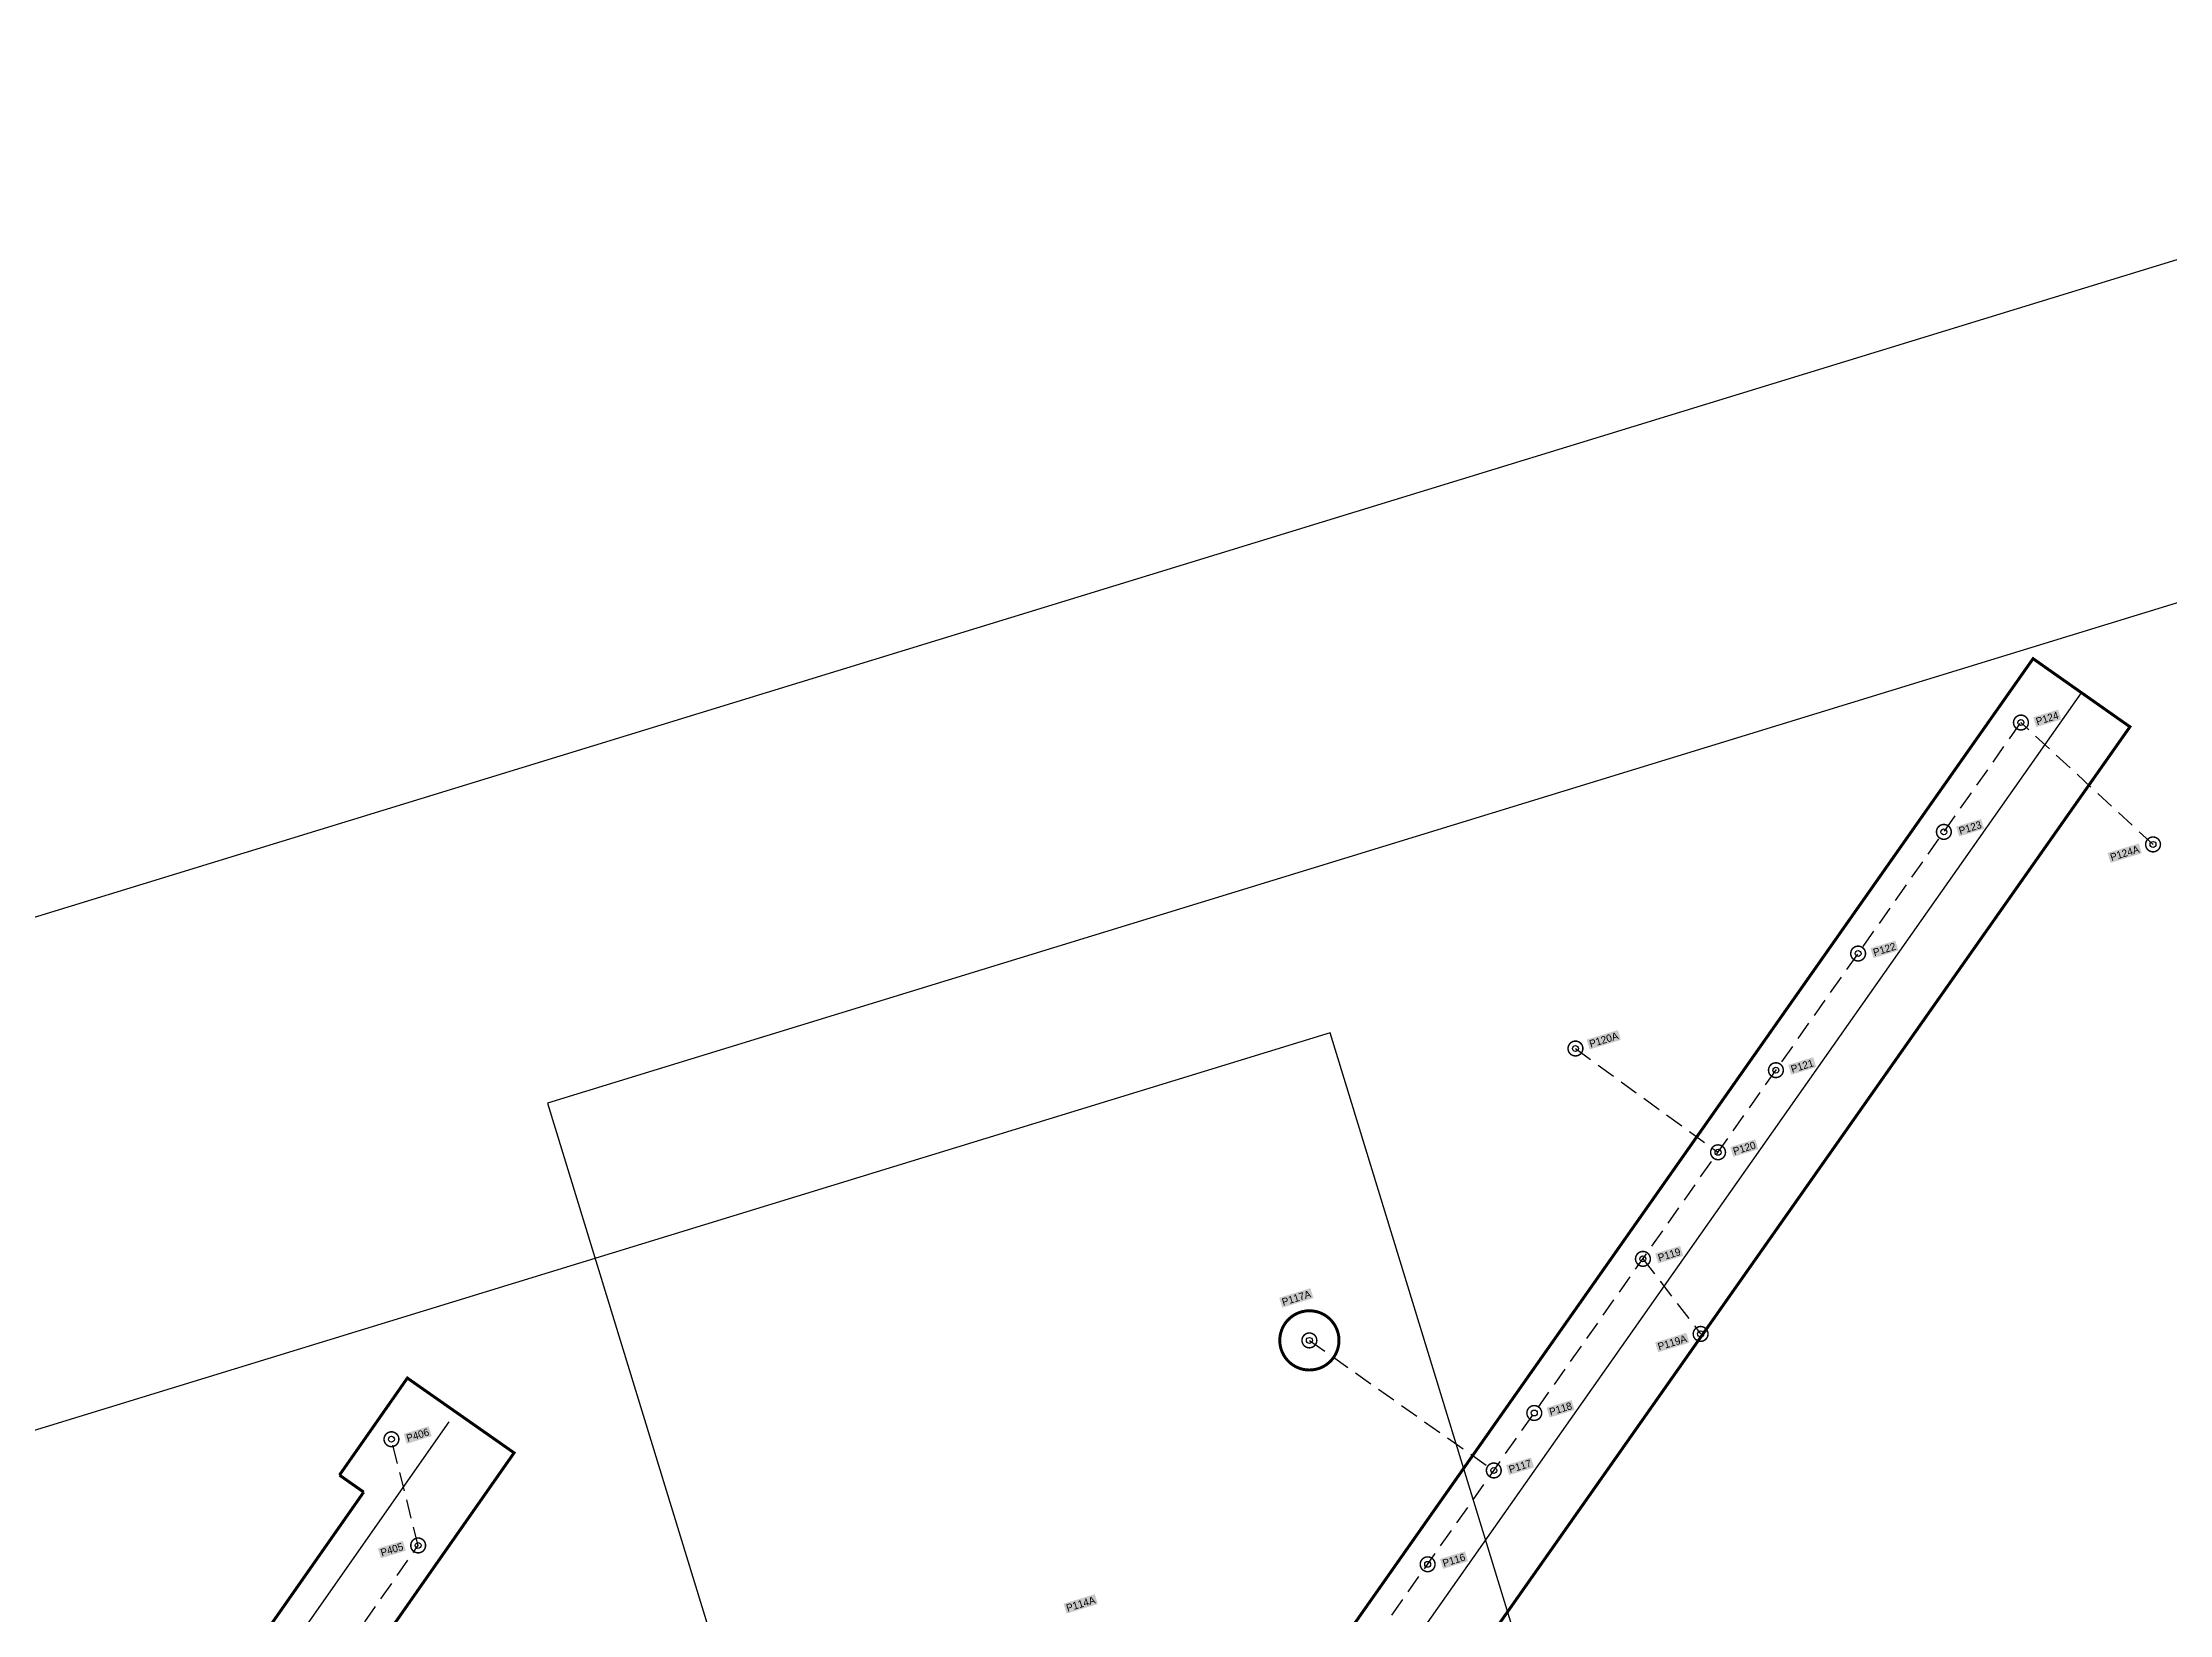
# Model space of a CAD drawing. Extents: x 402166 to 403488, y 4695479 to 4696345.
# Drawn here: x 402838.7 to 403197.9, y 4696079.2 to 4696344.6 of the extents above; entities that cross this region are included whole.
import ezdxf

# ---------------------------------------------------------------- set-up
doc = ezdxf.new("R2010")
doc.units = 0
doc.linetypes.add('HIDDEN', pattern=[9.525, 6.35, -3.175])
doc.layers.add('OU Defpoints', color=45, linetype='Continuous', plot=False)
doc.layers.add('OU Viewport', color=1, linetype='Continuous', plot=False)
doc.layers.add('OU Sym Poles', color=7, linetype='Continuous')
doc.layers.add('OU Title Block', color=7, linetype='Continuous')
doc.styles.add('OUES', font='Seravek.ttf')

# ---------------------------------------------------------------- blocks, each defined once
blk = doc.blocks.new('OU Pole Existing')
at = {"layer": 'OU Defpoints'}
blk.add_circle((0, 0), 0.2, dxfattribs=at)
at = {"layer": 'OU Sym Poles', "color": 0, "const_width": 0.1}
blk.add_lwpolyline([(-0.5, 0, -1), (0.5, 0, -1), (-0.5, 0, -0.508697)], format="xyb", close=True, dxfattribs=at)

msp = doc.modelspace()

# ---------------------------------------------------------------- linework, layer by layer
at = {"color": 4}
msp.add_line((402941.003212, 4695890.745852), (403183.038743, 4696234.809507), dxfattribs=at)
at = {"color": 6, "linetype": 'HIDDEN', "ltscale": 0.5}
for p, q in [((403047.364024, 4696051.849335), (403172.810565, 4696229.778197)), ((403195.120257, 4696209.198492), (403172.810565, 4696229.778197)), ((403108.971271, 4696139.230838), (403118.712812, 4696126.556493)), ((403052.637623, 4696125.462797), (403083.782733, 4696103.504322)), ((402902.123406, 4696090.844342), (402897.61099, 4696108.776728)), ((402860.438269, 4696031.048538), (402902.123406, 4696090.844342))]:
    msp.add_line(p, q, dxfattribs=at)
at = {"color": 1, "linetype": 'HIDDEN', "ltscale": 0.5, "const_width": 0.5}
for points in [[(402972.132075, 4695952.377232), (403174.859746, 4696240.563116), (403191.217739, 4696229.055898), (403082.030014, 4696073.840968), (403192.073925, 4695824.113918), (403285.189473, 4695852.679692)], [(402972.132075, 4695952.377232), (402864.929651, 4696026.583457), (402883.198056, 4696056.31789), (402918.321613, 4696106.483588), (402900.299788, 4696119.101585), (402888.828882, 4696102.718107)], [(402888.828882, 4696102.718107), (402892.924752, 4696099.850381)], [(402845.152102, 4696026.867662), (402868.980006, 4696065.650972), (402892.924752, 4696099.850381)]]:
    msp.add_lwpolyline(points, dxfattribs=at)
at = {"color": 6, "linetype": 'HIDDEN', "ltscale": 0.5}
msp.add_lwpolyline([(403097.57115, 4696174.741031), (403097.57115, 4696174.741031), (403121.656198, 4696157.222682)], dxfattribs=at)
at = {"color": 1, "linetype": 'HIDDEN', "ltscale": 0.5, "const_width": 0.5}
msp.add_lwpolyline([(403047.764856, 4696124.342018, -1), (403057.510389, 4696126.583576, -1), (403047.764856, 4696124.342018, 0.796102)], format="xyb", dxfattribs=at)
at = {"color": 4}
msp.add_lwpolyline([(402844.455828, 4696016.18291), (402873.161786, 4696062.905948), (402907.339316, 4696111.720471)], dxfattribs=at)
at = {"layer": 'OU Viewport'}
msp.add_lwpolyline([(402789.774147, 4695579.810161), (403487.671994, 4695793.909658), (403318.738693, 4696344.57974), (402620.840845, 4696130.480244)], close=True, dxfattribs=at)
at = {"layer": 'OU Viewport', "color": 40}
for points in [[(403008.436254, 4695890.208116), (403357.385178, 4695997.257864), (403272.918527, 4696272.592905), (402923.969603, 4696165.543157)], [(402791.666569, 4695794.987793), (403140.615493, 4695902.037541), (403056.148843, 4696177.372583), (402707.199919, 4696070.322834)]]:
    msp.add_lwpolyline(points, close=True, dxfattribs=at)

# ---------------------------------------------------------------- block references
at = {"color": 6, "xscale": 2.5, "yscale": 2.5, "zscale": 2.5, "rotation": 41}
for p in [(403172.810565, 4696229.778197), (403159.794103, 4696211.316115), (403195.120257, 4696209.198492), (403145.313001, 4696190.776641), (403097.57115, 4696174.741031), (403131.429498, 4696171.08478), (403121.656198, 4696157.222682), (403108.971271, 4696139.230838), (403118.712812, 4696126.556493), (403052.637623, 4696125.462797), (403090.62277, 4696113.205984), (402897.61099, 4696108.776728), (403083.782733, 4696103.504322), (402902.123406, 4696090.844342), (403072.61289, 4696087.661418)]:
    msp.add_blockref('OU Pole Existing', p, dxfattribs=at)

# ---------------------------------------------------------------- texts
at = {"layer": 'OU Title Block', "char_height": 1.25, "rotation": 17.05484568, "style": 'OUES', "bg_fill": 1, "box_fill_scale": 1.2, "bg_fill_color": 211, "bg_fill_true_color": 16744703, "bg_fill_transparency": 0}
for s, insert, attachment_point in [('P124', (403175.200626, 4696230.511414), 1), ('P123', (403162.184164, 4696212.049332), 1), ('P124A', (403192.730196, 4696208.465275), 6), ('P122', (403147.703062, 4696191.509858), 1), ('P120A', (403099.961211, 4696175.474249), 4), ('P121', (403133.819559, 4696171.817997), 1), ('P120', (403124.046259, 4696157.9559), 1), ('P119', (403111.361332, 4696139.964055), 1), ('P117A', (403050.43797, 4696132.63298), 5), ('P119A', (403116.322751, 4696125.823276), 6), ('P118', (403093.012831, 4696113.939202), 1), ('P406', (402900.001052, 4696109.509945), 1), ('P117', (403086.172794, 4696104.23754), 1), ('P405', (402899.733345, 4696090.111125), 9), ('P116', (403075.002951, 4696088.394636), 1), ('P114A', (403014.019261, 4696080.977993), 5)]:
    msp.add_mtext(s, dxfattribs=dict(at, insert=insert, attachment_point=attachment_point))

doc.saveas('drawing.dxf')
